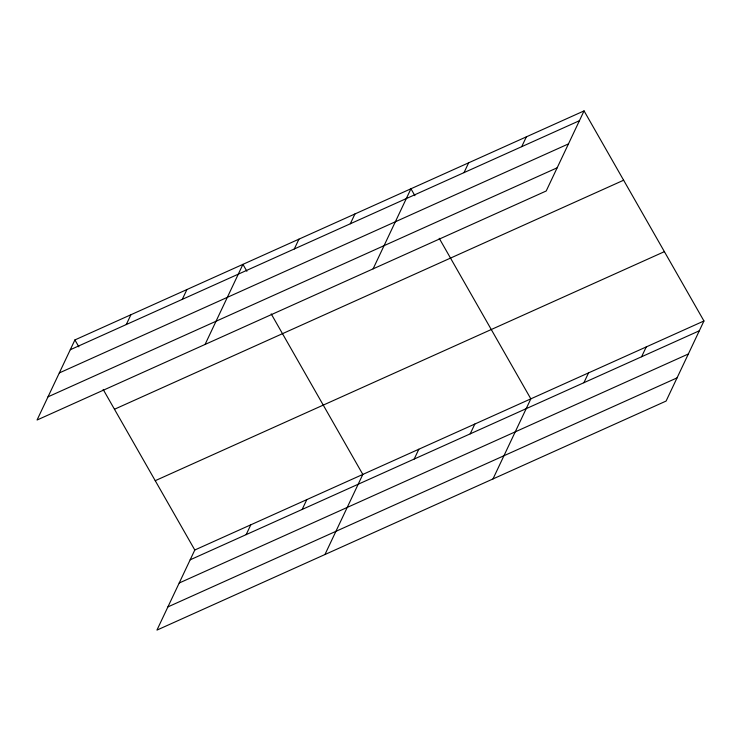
<?xml version="1.0" encoding="UTF-8"?>
<svg xmlns="http://www.w3.org/2000/svg" width="741" height="741" viewBox="0 0 741 741"><rect width="100%" height="100%" fill="white"/><g stroke="black" fill="none" stroke-linecap="round" stroke-linejoin="round"><path stroke-width="1.11" d="M584.065 110.891L74.906 339.934L37.05 420.027L546.2 190.993L584.065 110.891L703.95 320.973L666.094 401.066L156.935 630.109L194.8 550.007L703.95 320.973M126.276 324.549L130.916 314.74M182.286 299.355L186.927 289.546M205.072 344.445L242.928 264.352L246.892 271.28M294.297 248.967L298.938 239.158M350.308 223.773L354.948 213.964M246.16 534.632L250.801 524.813M373.094 268.863L410.949 188.77L414.904 195.698M302.171 509.438L306.811 499.619M464.014 172.625L468.655 162.807M324.956 554.527L362.812 474.425L271.187 313.869M521.72 146.662L526.36 136.853M414.182 459.05L418.822 449.231M470.192 433.856L474.833 424.047M492.978 478.945L530.834 398.853L439.209 238.287M583.899 382.708L588.539 372.89M641.604 356.745L646.245 346.936M70.275 349.743L579.425 120.709M59.308 372.936L568.467 143.902M48.017 396.833L557.167 167.799M114.475 409.254L623.626 180.22M155.23 480.687L664.39 251.653M190.159 559.826L699.309 330.792M179.192 583.019L688.352 353.985M167.901 606.916L677.052 377.873M74.906 339.934L78.87 346.862M103.166 389.451L194.8 550.007"/></g></svg>
